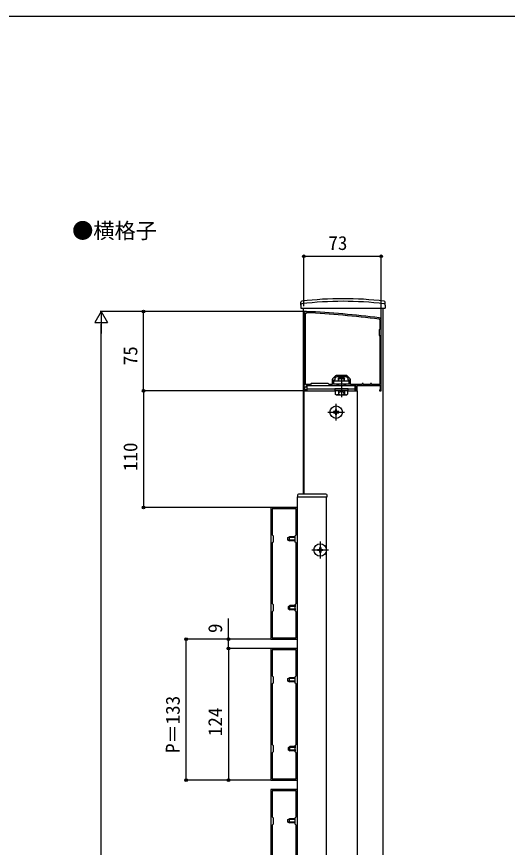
# Model space of a CAD drawing. Units: millimetres, scale not verified. Extents: x -1051 to 1050, y -1573 to 1564.
# Drawn here: x -5 to 458, y 705 to 1488 of the extents above; entities that cross this region are included whole.
import ezdxf
from ezdxf.enums import TextEntityAlignment as Align

# ---------------------------------------------------------------- set-up
doc = ezdxf.new("R2010")
doc.units = ezdxf.units.MM
doc.header["$LTSCALE"] = 5
for name, color, linetype in [('0-1_USER1', 3, 'Continuous'), ('0-2_YKK_11', 7, 'Continuous'), ('0-3_YKK_12', 2, 'Continuous'), ('0-4_YKK_13', 4, 'Continuous'), ('0-5_YKK_D', 6, 'Continuous'), ('0-6_YKK_ZWAK', 7, 'Continuous')]:
    doc.layers.add(name, color=color, linetype=linetype)
doc.styles.add('ＭＳ ゴシック', font='')
doc.styles.get('ＭＳ ゴシック').set_extended_font_data('MS Gothic')

msp = doc.modelspace()

# ---------------------------------------------------------------- linework, layer by layer
at = {"layer": '0-2_YKK_11'}
for p, q in [((295.789, 1149.497), (292.965, 1146.673)), ((305.601, 1149.937), (296.85, 1149.937)), ((309.486, 1146.673), (306.662, 1149.497))]:
    msp.add_line(p, q, dxfattribs=at)
for points in [[(266.225, 1208.237), (266.225, 1140.737), (265.725, 1140.237), (265.725, 1135.237), (268.225, 1135.237), (268.225, 1136.237), (266.725, 1136.237), (266.725, 1139.237), (268.225, 1139.237), (268.225, 1140.237), (274.767, 1140.237), (274.95, 1140.357), (275.5, 1140.357), (275.684, 1140.237), (279.767, 1140.237), (279.95, 1140.357), (280.5, 1140.357), (280.684, 1140.237), (285.767, 1140.237), (285.95, 1140.357), (286.5, 1140.357), (286.684, 1140.237), (297.225, 1140.237), (297.225, 1141.737), (293.725, 1141.737), (293.725, 1145.737), (295.225, 1145.737), (295.225, 1147.237), (296.725, 1148.737), (300.767, 1148.737), (300.95, 1148.857), (301.5, 1148.857), (301.684, 1148.737), (305.725, 1148.737), (307.225, 1147.237), (307.225, 1145.737), (308.725, 1145.737), (308.725, 1141.737), (305.225, 1141.737), (305.225, 1140.237)], [(267.425, 1141.437), (267.425, 1208.237), (268.268, 1209.036)], [(305.225, 1140.237), (315.225, 1140.237), (315.225, 1136.237), (314.225, 1136.237), (314.225, 1135.237), (316.225, 1135.237), (316.225, 1140.237), (324.767, 1140.237), (324.95, 1140.357), (325.5, 1140.357), (325.684, 1140.237), (337.725, 1140.237), (337.725, 1136.528), (337.475, 1136.233), (337.225, 1135.937), (337.225, 1135.237), (338.725, 1135.237), (338.725, 1202.237)], [(336.823, 1203.031), (337.525, 1202.237), (337.525, 1193.537), (336.725, 1192.737), (336.725, 1187.737), (337.525, 1186.937), (337.525, 1141.437), (329.625, 1141.437), (329.625, 1142.237), (328.725, 1142.237), (328.725, 1141.437), (321.725, 1141.437), (321.725, 1142.237), (320.825, 1142.237), (320.825, 1141.437), (309.925, 1141.437), (309.925, 1145.612)], [(292.525, 1145.612), (292.525, 1141.437), (289.525, 1141.437), (288.725, 1142.237), (272.725, 1142.237), (271.925, 1141.437), (267.425, 1141.437)]]:
    msp.add_lwpolyline(points, dxfattribs=at)
for points in [[(234.725, 1025.237), (234.725, 901.237), (259.725, 901.237), (259.725, 1025.237)], [(235.825, 991.837), (235.825, 934.637), (236.725, 933.737), (236.725, 927.737), (235.825, 926.837), (235.825, 902.337), (258.625, 902.337), (258.625, 926.837), (257.725, 927.737), (257.725, 933.737), (258.625, 934.637), (258.625, 991.837), (257.725, 992.737), (257.725, 998.737), (258.625, 999.637), (258.625, 1024.137), (235.825, 1024.137), (235.825, 999.637), (236.725, 998.737), (236.725, 992.737)], [(234.725, 892.237), (234.725, 768.237), (259.725, 768.237), (259.725, 892.237)], [(235.825, 858.837), (235.825, 801.637), (236.725, 800.737), (236.725, 794.737), (235.825, 793.837), (235.825, 769.337), (258.625, 769.337), (258.625, 793.837), (257.725, 794.737), (257.725, 800.737), (258.625, 801.637), (258.625, 858.837), (257.725, 859.737), (257.725, 865.737), (258.625, 866.637), (258.625, 891.137), (235.825, 891.137), (235.825, 866.637), (236.725, 865.737), (236.725, 859.737)], [(234.725, 759.237), (234.725, 635.237), (259.725, 635.237), (259.725, 759.237)], [(235.825, 725.837), (235.825, 668.637), (236.725, 667.737), (236.725, 661.737), (235.825, 660.837), (235.825, 636.337), (258.625, 636.337), (258.625, 660.837), (257.725, 661.737), (257.725, 667.737), (258.625, 668.637), (258.625, 725.837), (257.725, 726.737), (257.725, 732.737), (258.625, 733.637), (258.625, 758.137), (235.825, 758.137), (235.825, 733.637), (236.725, 732.737), (236.725, 726.737)]]:
    msp.add_lwpolyline(points, close=True, dxfattribs=at)
for centre, radius, start, end in [((268.225, 1208.237), 2, 86.9684, 180.00001), ((215.445, 211.638), 998.796, 83.01993, 86.96841), ((215.445, 211.638), 999.996, 83.01993, 86.96841), ((336.725, 1202.237), 2, 0.00001, 83.01993), ((294.025, 1145.612), 1.5, 134.99999, 179.99998), ((296.85, 1148.437), 1.5, 90.00002, 135.00001), ((305.601, 1148.437), 1.5, 44.99999, 89.99998), ((308.425, 1145.612), 1.5, 0.00002, 45.00001)]:
    msp.add_arc(centre, radius, start, end, dxfattribs=at)
at = {"layer": '0-3_YKK_12'}
for p, q in [((265.225, 1213.237), (265.225, 1037.737)), ((340.225, 1213.237), (340.225, -54.763)), ((266.225, 1135.237), (295.452, 1135.237)), ((266.225, 1037.737), (266.225, 1135.237)), ((259.725, 635.237), (259.725, 1035.237)), ((259.725, 1035.237), (287.225, 1035.237)), ((287.225, 635.237), (287.225, 1035.237))]:
    msp.add_line(p, q, dxfattribs=at)
msp.add_lwpolyline([(306.999, 1135.237), (316.225, 1135.237), (316.225, 100.237), (266.225, 100.237), (266.225, 100.737)], dxfattribs=at)
at = {"layer": '0-4_YKK_13'}
for p, q in [((263.025, 1216.237), (263.072, 1218.904)), ((263.025, 1216.237), (263.078, 1213.237)), ((342.425, 1216.237), (342.373, 1213.237)), ((342.425, 1216.237), (342.379, 1218.904)), ((263.078, 1213.237), (342.373, 1213.237)), ((298.775, 1147.637), (298.225, 1147.087)), ((298.225, 1147.087), (298.225, 1145.637)), ((298.225, 1147.087), (304.225, 1147.087)), ((298.225, 1145.637), (298.225, 1144.637)), ((303.675, 1147.637), (298.775, 1147.637)), ((298.775, 1145.637), (298.775, 1147.637)), ((298.775, 1144.637), (298.775, 1145.637)), ((301.225, 1148.94), (301.225, 1129.459)), ((303.675, 1147.637), (304.225, 1147.087)), ((303.675, 1145.637), (303.675, 1147.637)), ((303.675, 1144.637), (303.675, 1145.637)), ((304.225, 1145.637), (304.225, 1147.087)), ((304.225, 1144.637), (304.225, 1145.637)), ((268.725, 1140.237), (268.725, 1135.237)), ((268.725, 1140.237), (313.725, 1140.237)), ((268.725, 1137.237), (313.725, 1137.237)), ((307.475, 1137.237), (294.975, 1137.237)), ((298.225, 1141.737), (298.225, 1140.237)), ((298.775, 1140.237), (298.775, 1141.737)), ((303.675, 1140.237), (303.675, 1141.737)), ((304.225, 1140.237), (304.225, 1141.737)), ((307.475, 1135.637), (307.475, 1137.237)), ((313.725, 1140.237), (313.725, 1135.237)), ((268.725, 1135.237), (295.452, 1135.237)), ((295.452, 1135.637), (306.999, 1135.637)), ((295.452, 1135.637), (295.452, 1132.083)), ((296.225, 1131.637), (295.452, 1132.083)), ((296.225, 1131.637), (306.225, 1131.637)), ((298.339, 1135.637), (298.339, 1132.083)), ((303.125, 1133.992), (301.225, 1135.002)), ((304.275, 1131.634), (303.125, 1133.992)), ((304.112, 1135.637), (304.112, 1132.083)), ((306.225, 1131.637), (306.999, 1132.083)), ((306.999, 1135.637), (306.999, 1132.083)), ((306.999, 1135.237), (313.725, 1135.237)), ((296.225, 1107.337), (296.225, 1123.137)), ((288.325, 1115.237), (304.125, 1115.237)), ((297.725, 1114.737), (298.725, 1114.737)), ((286.632, 1037.737), (260.819, 1037.737)), ((287.426, 1035.237), (287.725, 1035.237)), ((287.725, 1035.237), (287.63, 1036.798)), ((250.825, 997.037), (252.225, 997.737)), ((250.825, 994.437), (250.825, 997.037)), ((257.725, 997.082), (250.917, 997.082)), ((257.725, 997.737), (252.225, 997.737)), ((250.825, 994.437), (252.225, 993.737)), ((257.725, 994.391), (250.917, 994.391)), ((281.225, 993.137), (281.225, 977.337)), ((273.325, 985.237), (289.125, 985.237)), ((282.725, 985.737), (283.725, 985.737)), ((251.325, 932.037), (252.725, 932.737)), ((258.225, 932.737), (252.725, 932.737)), ((251.325, 929.437), (251.325, 932.037)), ((251.325, 929.437), (252.725, 928.737)), ((258.225, 932.082), (251.417, 932.082)), ((258.225, 929.391), (251.417, 929.391)), ((250.825, 864.037), (252.225, 864.737)), ((250.825, 861.437), (250.825, 864.037)), ((257.725, 864.082), (250.917, 864.082)), ((257.725, 864.737), (252.225, 864.737)), ((250.825, 861.437), (252.225, 860.737)), ((257.725, 861.391), (250.917, 861.391)), ((251.325, 799.037), (252.725, 799.737)), ((258.225, 799.737), (252.725, 799.737)), ((251.325, 796.437), (251.325, 799.037)), ((251.325, 796.437), (252.725, 795.737)), ((258.225, 799.082), (251.417, 799.082)), ((258.225, 796.391), (251.417, 796.391)), ((250.825, 731.037), (252.225, 731.737)), ((250.825, 728.437), (250.825, 731.037)), ((257.725, 731.082), (250.917, 731.082)), ((257.725, 731.737), (252.225, 731.737)), ((250.825, 728.437), (252.225, 727.737)), ((257.725, 728.391), (250.917, 728.391))]:
    msp.add_line(p, q, dxfattribs=at)
msp.add_lwpolyline([(294.225, 1144.637), (308.225, 1144.637), (308.225, 1141.737), (294.225, 1141.737)], close=True, dxfattribs=at)
for points in [[(294.975, 1137.237), (294.975, 1135.637), (307.475, 1135.637)], [(298.175, 1131.634), (299.325, 1133.992), (301.225, 1135.002)], [(294.725, 1115.737), (293.725, 1115.737), (293.725, 1114.737), (294.725, 1114.737)], [(296.725, 1116.737), (296.725, 1117.737), (295.725, 1117.737), (295.725, 1116.737)], [(295.725, 1113.737), (295.725, 1112.737), (296.725, 1112.737), (296.725, 1113.737)], [(298.725, 1114.737), (298.725, 1115.737), (297.725, 1115.737)], [(259.821, 1036.798), (259.725, 1035.237), (260.025, 1035.237), (287.426, 1035.237)], [(257.725, 993.737), (252.225, 993.737), (252.225, 997.737)], [(280.725, 986.737), (280.725, 987.737), (281.725, 987.737), (281.725, 986.737)], [(279.725, 984.737), (278.725, 984.737), (278.725, 985.737), (279.725, 985.737)], [(281.725, 983.737), (281.725, 982.737), (280.725, 982.737), (280.725, 983.737)], [(283.725, 985.737), (283.725, 984.737), (282.725, 984.737)], [(258.225, 928.737), (252.725, 928.737), (252.725, 932.737)], [(257.725, 860.737), (252.225, 860.737), (252.225, 864.737)], [(258.225, 795.737), (252.725, 795.737), (252.725, 799.737)], [(257.725, 727.737), (252.225, 727.737), (252.225, 731.737)]]:
    msp.add_lwpolyline(points, dxfattribs=at)
for centre in [(296.225, 1115.237), (281.225, 985.237)]:
    msp.add_circle(centre, 5.9, dxfattribs=at)
for centre, radius, start, end in [((264.028, 1216.39), 1, 97.02227, 179), ((264.072, 1218.886), 1, 96.9597, 179), ((302.725, 902.237), 317.528, 82.97773, 97.02227), ((302.725, 902.237), 320, 83.0403, 96.9597), ((341.379, 1218.886), 1, 1, 83.0403), ((341.422, 1216.39), 1, 1, 82.97773), ((296.895, 1134.193), 2.556, 235.61575, 304.38425), ((301.225, 1141.19), 9.553, 252.41205, 287.58795), ((305.555, 1134.193), 2.556, 235.61575, 304.38425), ((294.725, 1116.737), 1, 270, 0), ((294.725, 1113.737), 1, 0, 90), ((297.725, 1116.737), 1, 180, 270), ((297.725, 1113.737), 1, 90, 180), ((260.819, 1036.737), 1, 90, 176.5), ((286.632, 1036.737), 1, 3.5, 90), ((279.725, 986.737), 1, 270, 0), ((279.725, 983.737), 1, 0, 90), ((282.725, 986.737), 1, 180, 270), ((282.725, 983.737), 1, 90, 180)]:
    msp.add_arc(centre, radius, start, end, dxfattribs=at)
at = {"layer": '0-5_YKK_D'}
for p, q in [((265.725, 1215.237), (265.725, 1263.237)), ((265.725, 1262.237), (338.725, 1262.237)), ((338.725, 1203.237), (338.725, 1263.237)), ((74.725, 1210.237), (68.725, 1199.844)), ((267.225, 1210.237), (73.725, 1210.237)), ((74.725, 1210.237), (80.725, 1199.844)), ((74.725, 1210.237), (74.725, 1189.452)), ((267.225, 1210.237), (113.725, 1210.237)), ((114.725, 1135.237), (114.725, 1210.237)), ((68.725, 1199.844), (80.725, 1199.844)), ((74.725, 117.237), (74.725, 1198.237)), ((265.025, 1135.237), (113.725, 1135.237)), ((265.025, 1135.237), (113.725, 1135.237)), ((114.725, 1135.237), (114.725, 1025.237)), ((234.725, 1025.237), (113.725, 1025.237)), ((234.725, 901.237), (153.725, 901.237)), ((154.725, 768.237), (154.725, 901.237)), ((234.725, 901.237), (193.725, 901.237)), ((234.725, 892.237), (193.725, 892.237)), ((234.725, 892.237), (193.725, 892.237)), ((194.725, 892.237), (194.725, 768.237)), ((234.725, 768.237), (153.725, 768.237)), ((234.725, 768.237), (193.725, 768.237))]:
    msp.add_line(p, q, dxfattribs=at)
msp.add_lwpolyline([(194.725, 892.237), (194.725, 901.237), (194.725, 920.564)], dxfattribs=at)
for centre in [(265.725, 1262.237), (338.725, 1262.237), (114.725, 1210.237), (114.725, 1135.237), (114.725, 1135.237), (114.725, 1025.237), (154.725, 901.237), (194.725, 901.237), (194.725, 892.237), (194.725, 892.237), (154.725, 768.237), (194.725, 768.237)]:
    msp.add_circle(centre, 1.275, dxfattribs=at)
at = {"layer": '0-6_YKK_ZWAK'}
msp.add_line((1050, 1488.3), (-1050, 1488.3), dxfattribs=at)

# ---------------------------------------------------------------- texts
at = {"layer": '0-1_USER1', "style": 'ＭＳ ゴシック'}
msp.add_text('●横格子', height=14.66, dxfattribs=at).set_placement((47.273, 1274.664), align=Align.BOTTOM_LEFT)
at = {"layer": '0-5_YKK_D', "style": 'ＭＳ ゴシック'}
msp.add_text('73', height=13.2, dxfattribs=at).set_placement((288.93, 1264.237), align=Align.BOTTOM_LEFT)
for s, p in [('75', (112.725, 1159.441)), ('110', (112.725, 1059.68)), ('9', (192.725, 906.905)), ('P＝133', (152.725, 793.777)), ('124', (192.725, 809.629))]:
    msp.add_text(s, height=13.2, rotation=90, dxfattribs=at).set_placement(p, align=Align.BOTTOM_LEFT)

doc.saveas('drawing.dxf')
